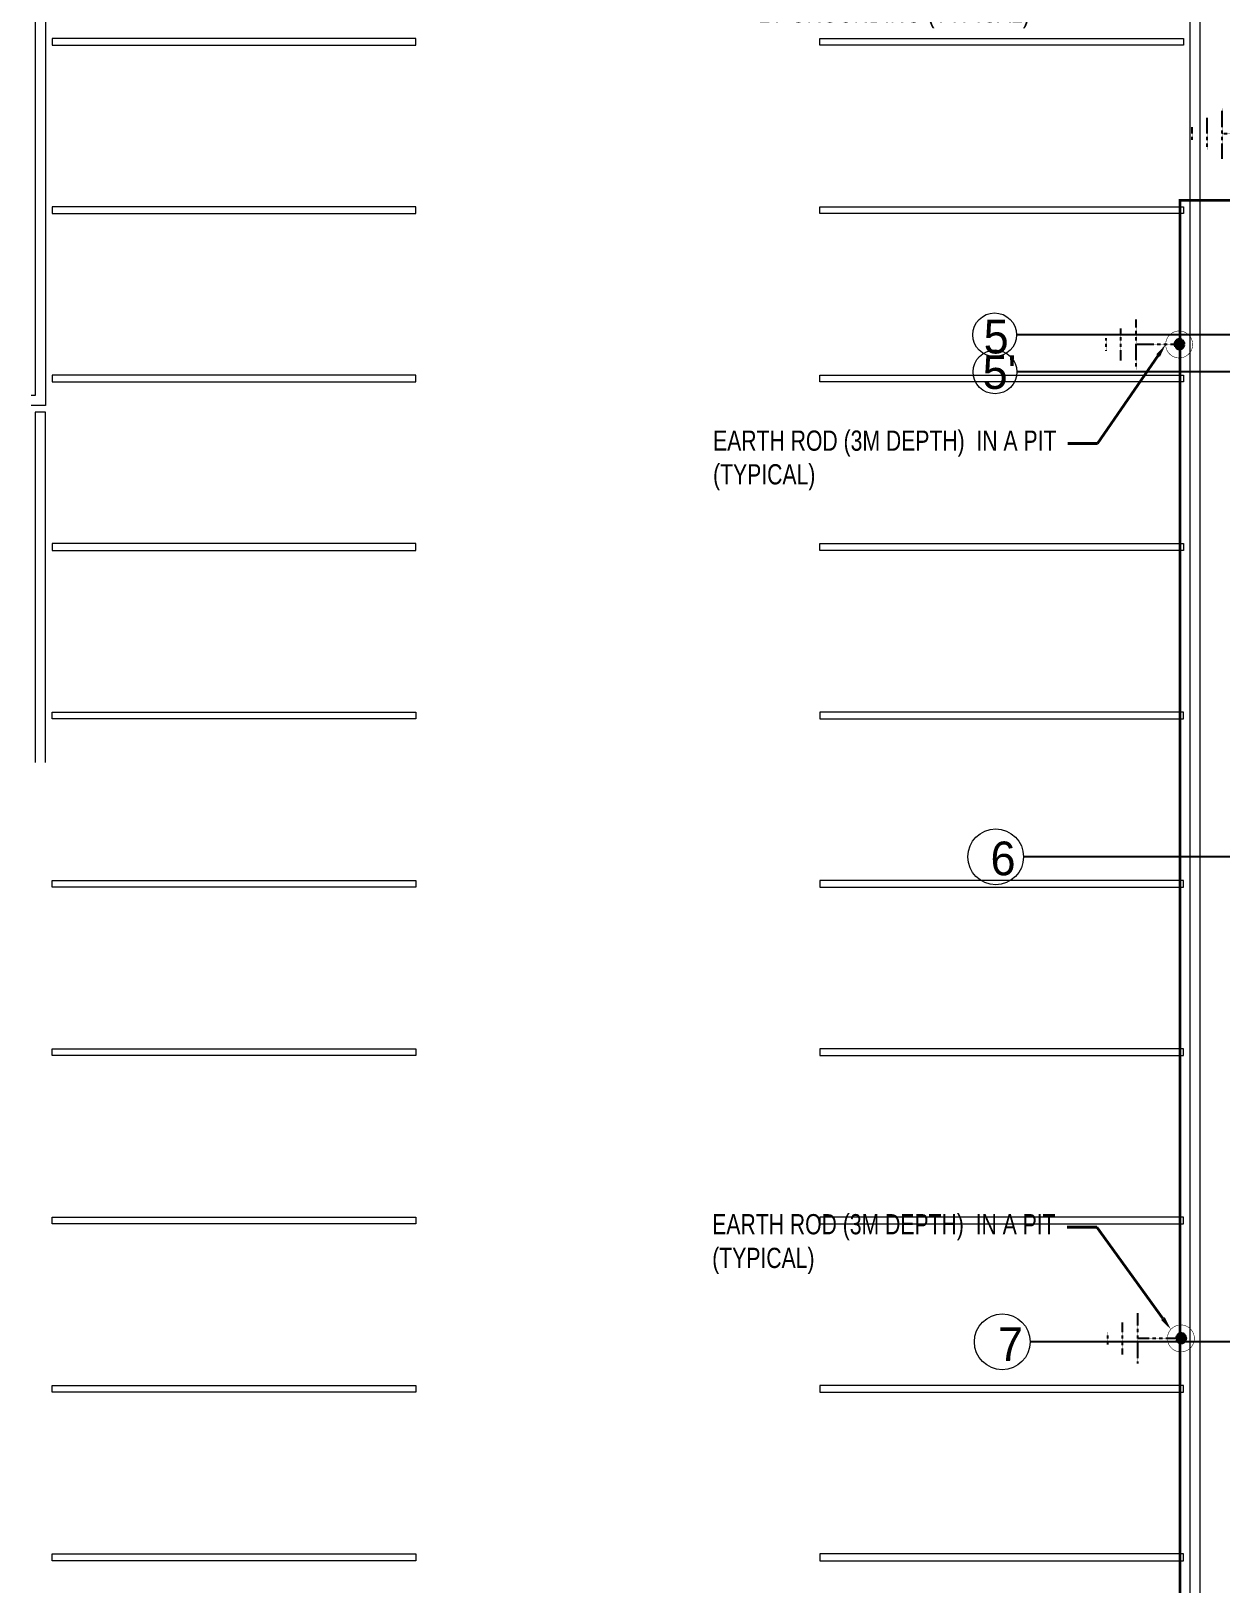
# Model space of a CAD drawing. Header units: metres. Extents: x -18745 to 220762, y -1579758 to -1356048.
# Drawn here: x 81010 to 98680, y -1415083 to -1392028 of the extents above; entities that cross this region are included whole.
import ezdxf
from ezdxf import colors
from ezdxf.entities.mleader import LeaderData, LeaderLine
from ezdxf.math import Vec2, Vec3

# ---------------------------------------------------------------- set-up
doc = ezdxf.new("R2010")
doc.units = ezdxf.units.M
for name, pattern in [('DASHDOTX2', [50.8, 25.4, -12.7, 0, -12.7]), ('DASHED2', [0.375, 0.25, -0.125]), ('PHANTOMX2', [5, 2.5, -0.5, 0.5, -0.5, 0.5, -0.5])]:
    doc.linetypes.add(name, pattern=pattern)
doc.layers.get('0').update_dxf_attribs({"lineweight": 0})
for name, color, linetype in [('0E-PW-GRD', 6, 'Continuous'), ('A-100 - Copy$0$axes', 8, 'Continuous'), ('PD-VENT', 70, 'Continuous')]:
    doc.layers.add(name, color=color, linetype=linetype)
for name, color, linetype, lineweight in [('A-100 - Copy$0$AxisBalloons_2', 8, 'Continuous', 0), ('A-100 - Copy$0$TEXT', 8, 'Continuous', 0), ('E-GRND', 94, 'DASHED2', 40), ('Proj', 7, 'Continuous', 18), ('Tiles', 252, 'Continuous', 5)]:
    doc.layers.add(name, color=color, linetype=linetype, lineweight=lineweight)
doc.styles.add('A-100 - Copy$0$Standard', font='GOTHIC.TTF')
doc.styles.add('ROMANS', font='romans.shx', dxfattribs={"width": 0.85})

# ---------------------------------------------------------------- blocks, each defined once
blk = doc.blocks.new('A$C22ed9212')
at = {"layer": 'Proj', "elevation": 0}
for points in [[(-432849, -450919), (-432849, -448081, -0.414214), (-431649, -446881), (-427349, -446881), (-427349, -394531), (-432849, -394531), (-432849, -394381, -0.414214), (-430349, -391881), (-411749, -391881, -0.414214), (-408099, -395531), (-408099, -419046)], [(-432699, -450919), (-432699, -448081, -0.414214), (-431649, -447031), (-427199, -447031), (-427199, -394381), (-432699, -394381, -0.414214), (-430349, -392031), (-411749, -392031, -0.414214), (-408249, -395531), (-408249, -419046)]]:
    blk.add_lwpolyline(points, format="xyb", dxfattribs=at)
at = {"layer": 'Tiles', "elevation": 0}
for points in [[(-438849, -403031, -0.414214), (-440199, -404381), (-444349, -404381), (-444349, -419781), (-444561, -419781)], [(-438999, -403031, -0.414214), (-440199, -404231), (-444499, -404231), (-444499, -419631), (-444561, -419631)]]:
    blk.add_lwpolyline(points, format="xyb", dxfattribs=at)
for points in [[(-438849, -414431), (-438849, -414331), (-444249, -414331), (-444249, -414431)], [(-432849, -414431), (-432849, -414331), (-427449, -414331), (-427449, -414431)], [(-438849, -416931), (-438849, -416831), (-444249, -416831), (-444249, -416931)], [(-432849, -416931), (-432849, -416831), (-427449, -416831), (-427449, -416931)], [(-438849, -419431), (-438849, -419331), (-444249, -419331), (-444249, -419431)], [(-432849, -419431), (-432849, -419331), (-427449, -419331), (-427449, -419431)], [(-438849, -421931), (-438849, -421831), (-444249, -421831), (-444249, -421931)], [(-432849, -421931), (-432849, -421831), (-427449, -421831), (-427449, -421931)], [(-438849, -424331), (-438849, -424431), (-444249, -424431), (-444249, -424331)], [(-432849, -424331), (-432849, -424431), (-427449, -424431), (-427449, -424331)], [(-438849, -426831), (-438849, -426931), (-444249, -426931), (-444249, -426831)], [(-432849, -426831), (-432849, -426931), (-427449, -426931), (-427449, -426831)], [(-438849, -429331), (-438849, -429431), (-444249, -429431), (-444249, -429331)], [(-432849, -429331), (-432849, -429431), (-427449, -429431), (-427449, -429331)], [(-438849, -431831), (-438849, -431931), (-444249, -431931), (-444249, -431831)], [(-432849, -431831), (-432849, -431931), (-427449, -431931), (-427449, -431831)], [(-438849, -434331), (-438849, -434431), (-444249, -434431), (-444249, -434331)], [(-432849, -434331), (-432849, -434431), (-427449, -434431), (-427449, -434331)], [(-438849, -436831), (-438849, -436931), (-444249, -436931), (-444249, -436831)], [(-432849, -436831), (-432849, -436931), (-427449, -436931), (-427449, -436831)]]:
    blk.add_lwpolyline(points, close=True, dxfattribs=at)
blk.add_lwpolyline([(-444349, -425081), (-444349, -419881), (-444499, -419881), (-444499, -425081)], dxfattribs=at)
blk = doc.blocks.new('GROUND-ROD1')
at = {"layer": 'E-GRND', "linetype": 'ByBlock', "lineweight": -2}
h = blk.add_hatch(color=256, dxfattribs=at)
edge = h.paths.add_edge_path(flags=0)
edge.add_arc((-6, 4), 76.2, 0, 180)
edge.add_arc((-6, 4), 76.2, 180, 360)
for p, q in [((-876, -237), (-876, 237)), ((-650, -373), (-650, 373)), ((-1097, -92), (-1097, 95)), ((-2, 0), (-650, 0))]:
    blk.add_line(p, q, dxfattribs=at)
at = {"layer": 'E-GRND', "const_width": 8}
blk.add_lwpolyline([(111, -159, -2.025962), (111, 159, -0.493593), (111, -159, 0.493593)], format="xyb", dxfattribs=at)
at = {"layer": 'E-GRND', "linetype": 'ByBlock', "lineweight": -2}
for start, end in [(360, 180), (180, 360)]:
    blk.add_arc((-6, 4), 76.2, start, end, dxfattribs=at)
blk = doc.blocks.new('_Origin')
at = {"color": 0, "linetype": 'ByBlock', "lineweight": -2}
blk.add_line((0, 0), (-1, 0), dxfattribs=at)
blk.add_circle((0, 0), 0.5, dxfattribs=at)
blk = doc.blocks.new('A-100 - Copy')
at = {"layer": 'A-100 - Copy$0$axes'}
for p, q in [((178940.3, -1396537.7, 0), (95643.4, -1396537.7, 0)), ((178940.3, -1397087.7, 0), (95650.8, -1397087.7, 0)), ((178940.3, -1404287.7, 2.4), (95748.8, -1404287.7, 2.4)), ((178940.3, -1411488.2, 2.4), (95846.6, -1411488.2, 2.4))]:
    blk.add_line(p, q, dxfattribs=at)
at = {"layer": 'A-100 - Copy$0$AxisBalloons_2'}
for centre, radius in [((95318.4, -1396537.7, 0), 325), ((95325.8, -1397087.7, 0), 325), ((95334.9, -1404287.7, 2.4), 413.9), ((95432.7, -1411488.2, 2.4), 413.9)]:
    blk.add_circle(centre, radius, dxfattribs=at)
at = {"layer": 'A-100 - Copy$0$TEXT', "char_height": 500, "attachment_point": 1, "style": 'A-100 - Copy$0$Standard'}
for s, insert in [('5', (95156.3, -1396313.7, 0)), ("5'", (95141, -1396840.9, 0)), ('6', (95258.3, -1404061.6, 2.4)), ('7', (95369.1, -1411271.3, 2.4))]:
    blk.add_mtext_dynamic_manual_height_columns(s, width=1.122, gutter_width=1, heights=[0], dxfattribs=dict(at, insert=insert))

msp = doc.modelspace()

# ---------------------------------------------------------------- linework, layer by layer
at = {"layer": '0E-PW-GRD', "linetype": 'DASHDOTX2', "ltscale": 10, "const_width": 40, "elevation": 0}
msp.add_lwpolyline([(98070.3, -1427702.7), (98070.3, -1394542.7), (99350.3, -1394542.7), (99350.3, -1369472.7), (116278.3, -1369472.7), (116278.3, -1390327.7), (145612.7, -1390327.7), (145625.6, -1394572.7), (167779.4, -1394572.7)], dxfattribs=at)

# ---------------------------------------------------------------- block references
at = {"layer": '0E-PW-GRD', "color": 141, "linetype": 'PHANTOMX2'}
for p in [(99350.3, -1393551.6, 0), (98070.3, -1396680.9, 0), (98096, -1411437.9, 0)]:
    msp.add_blockref('GROUND-ROD1', p, dxfattribs=at)
at = {"layer": 'PD-VENT'}
msp.add_blockref('A$C22ed9212', (525571.7, -977806.6, 2.4), dxfattribs=at)

# ---------------------------------------------------------------- leaders
at = {"layer": 'E-GRND', "linetype": 'ByBlock', "ltscale": 400}
ml = msp.add_multileader_mtext('Standard', dxfattribs=at)
ml.set_content('{\\fArial|b0|i0|c0|p34;\\W0.75;\\C256;95MM² BARE COPPER CONDUCTOR BURIED 500MM UNDER GROUND, LIGHTNING LOOP TO BE USED FOR LV GROUNDING (TYPICAL)}', color=140, style='ROMANS')
ml.set_leader_properties(color=181, lineweight=-1)
ml.set_arrow_properties(name='ORIGIN')
ml.build(insert=Vec2(0, 0))
ml.multileader.update_dxf_attribs({"dogleg_length": 319.7, "arrow_head_size": 200})
ctx = ml.context
ctx.base_point, ctx.char_height, ctx.arrow_head_size, ctx.landing_gap_size, ctx.plane_origin, ctx.plane_x_axis, ctx.plane_y_axis = Vec3(91608.5, -1390291.1, 0), 300, 200, 200, Vec3(90513.7, -1391165.9, 0), Vec3(1, 0.0000626), Vec3(-0.0000626, 1)
notes = []
notes.append((ctx, [(0, (1, 1, 0), (97899.8, -1390290.8, 0), (-1, -0.0000626), 442, [(0, [(100068.6, -1393551.6, 0)], 0, [])])]))
ctx.mtext.insert, ctx.mtext.text_direction, ctx.mtext.rotation, ctx.mtext.width, ctx.mtext.defined_height, ctx.mtext.flow_direction = Vec3(91808.5, -1390097, 0), Vec3(1, 0.0000626), 0.0000626, 5749.077, 1062.8, 5
ml = msp.add_multileader_mtext('Standard', dxfattribs=at)
ml.set_content('{\\fArial|b0|i0|c0|p34;\\W0.75;\\C256;EARTH ROD (3M DEPTH)  IN A PIT (TYPICAL)}', color=140, style='ROMANS')
ml.set_leader_properties(color=181, lineweight=-1)
ml.build(insert=Vec2(0, 0))
ml.multileader.update_dxf_attribs({"dogleg_length": 319.7, "arrow_head_size": 200})
ctx = ml.context
ctx.base_point, ctx.char_height, ctx.arrow_head_size, ctx.landing_gap_size, ctx.plane_origin, ctx.plane_x_axis, ctx.plane_y_axis = Vec3(90937.9, -1398152.6, 0), 300, 200, 200, Vec3(88392.6, -1394830.6, 0), Vec3(1, 0.0000626), Vec3(-0.0000626, 1)
notes.append((ctx, [(0, (1, 1, 0), (96848.1, -1398152.2, 0), (-1, -0.0000626), 442, [(0, [(97859.9, -1396680.9, 0)], 0, [])])]))
ctx.mtext.insert, ctx.mtext.text_direction, ctx.mtext.rotation, ctx.mtext.width, ctx.mtext.defined_height, ctx.mtext.flow_direction = Vec3(91137.9, -1397958.5, 0), Vec3(1, 0.0000626), 0.0000626, 5749.077, 1062.8, 5
ml = msp.add_multileader_mtext('Standard', dxfattribs=at)
ml.set_content('{\\fArial|b0|i0|c0|p34;\\W0.75;\\C256;EARTH ROD (3M DEPTH)  IN A PIT (TYPICAL)}', color=140, style='ROMANS')
ml.set_leader_properties(color=181, lineweight=-1)
ml.build(insert=Vec2(0, 0))
ml.multileader.update_dxf_attribs({"dogleg_length": 319.7, "arrow_head_size": 200})
ctx = ml.context
ctx.base_point, ctx.char_height, ctx.arrow_head_size, ctx.landing_gap_size, ctx.plane_origin, ctx.plane_x_axis, ctx.plane_y_axis = Vec3(90925.7, -1409786.3, 0), 300, 200, 200, Vec3(88408.3, -1409598.1, 0), Vec3(1, 0.0000626), Vec3(-0.0000626, 1)
notes.append((ctx, [(0, (1, 1, 0), (96835.9, -1409786, 0), (-1, -0.0000626), 442, [(0, [(97936, -1411305.2, 0)], 0, [])])]))
ctx.mtext.insert, ctx.mtext.text_direction, ctx.mtext.rotation, ctx.mtext.width, ctx.mtext.defined_height, ctx.mtext.flow_direction = Vec3(91125.7, -1409592.2, 0), Vec3(1, 0.0000626), 0.0000626, 5749.077, 1062.8, 5
for ctx, leaders in notes:
    for number, flags, end, landing, length, lines in leaders:
        leader = LeaderData()
        leader.index, (leader.has_last_leader_line, leader.has_dogleg_vector, leader.attachment_direction) = number, flags
        leader.last_leader_point, leader.dogleg_vector, leader.dogleg_length = Vec3(end), Vec3(landing), length
        for number, points, colour, breaks in lines:
            line = LeaderLine()
            line.index, line.vertices, line.color, line.breaks = number, Vec3.list(points), colors.encode_raw_color(colour), breaks
            leader.lines.append(line)
        ctx.leaders.append(leader)

# ---------------------------------------------------------------- next in the draw order: block references
msp.add_blockref('A-100 - Copy', (0, 0))

doc.saveas('drawing.dxf')
